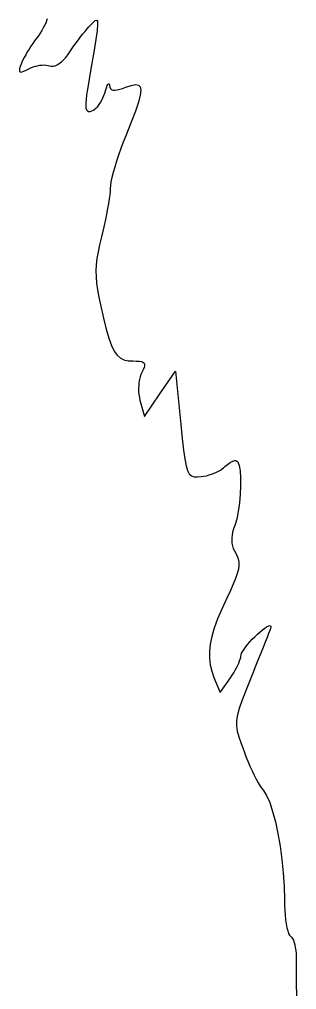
# Model space of a CAD drawing. Header units: millimetres. Extents: x 0 to 1242, y -2208 to 0.
# Drawn here: x 366.4 to 411, y -780.1 to -624.1 of the extents above; entities that cross this region are included whole.
import ezdxf

# ---------------------------------------------------------------- set-up
doc = ezdxf.new("R2010")
doc.units = ezdxf.units.MM
doc.layers.get('0').update_dxf_attribs({"linetype": 'CONTINUOUS'})

msp = doc.modelspace()

# ---------------------------------------------------------------- linework, layer by layer
for p, q in [((370.462625, -625.06025), (370.249184, -625.464696)), ((370.645856, -624.674344), (370.462625, -625.06025)), ((370.795043, -624.314622), (370.645856, -624.674344)), ((370.906352, -623.988728), (370.795043, -624.314622)), ((377.288152, -625.62512), (377.585379, -625.29023)), ((377.585379, -625.29023), (377.849, -625.013)), ((377.849, -625.013), (378.277153, -624.579221)), ((378.277153, -624.579221), (378.608304, -624.280448)), ((378.608304, -624.280448), (378.838991, -624.188627)), ((378.838991, -624.188627), (378.965752, -624.375704)), ((378.985125, -624.913625), (378.893648, -625.874336)), ((378.965752, -624.375704), (378.985125, -624.913625)), ((369.465941, -626.712834), (369.17, -627.115)), ((369.747008, -626.298632), (369.465941, -626.712834)), ((370.009367, -625.880038), (369.747008, -626.298632)), ((370.249184, -625.464696), (370.009367, -625.880038)), ((375.902264, -627.36128), (376.264375, -626.88575)), ((376.264375, -626.88575), (376.620696, -626.43188)), ((376.620696, -626.43188), (376.964273, -626.00867)), ((376.964273, -626.00867), (377.288152, -625.62512)), ((378.893648, -625.874336), (378.687859, -627.329783)), ((368.258606, -628.407445), (367.966032, -628.8646)), ((368.560264, -627.95764), (368.258606, -628.407445)), ((368.865798, -627.523915), (368.560264, -627.95764)), ((369.17, -627.115), (368.865798, -627.523915)), ((374.850731, -628.82783), (375.188488, -628.34132)), ((375.188488, -628.34132), (375.541317, -627.84947)), ((375.541317, -627.84947), (375.902264, -627.36128)), ((378.687859, -627.329783), (378.364296, -629.351912)), ((367.428968, -629.76604), (367.194894, -630.192865)), ((367.68775, -629.320375), (367.428968, -629.76604)), ((367.966032, -628.8646), (367.68775, -629.320375)), ((373.858368, -630.208144), (374.201211, -629.778453)), ((374.201211, -629.778453), (374.535, -629.3)), ((374.535, -629.3), (374.850731, -628.82783)), ((378.364296, -629.351912), (377.919497, -632.012669)), ((366.552804, -631.679294), (366.461232, -632.005752)), ((366.693, -631.273), (366.552804, -631.679294)), ((366.821702, -630.955075), (366.693, -631.273)), ((366.990736, -630.59212), (366.821702, -630.955075)), ((367.194894, -630.192865), (366.990736, -630.59212)), ((368.623488, -631.733488), (368.983272, -631.620542)), ((368.983272, -631.620542), (369.349104, -631.531464)), ((369.349104, -631.531464), (369.714, -631.46725)), ((369.714, -631.46725), (370.070976, -631.428896)), ((370.070976, -631.428896), (370.413048, -631.417398)), ((370.413048, -631.417398), (370.733232, -631.433752)), ((370.733232, -631.433752), (371.024544, -631.478954)), ((371.024544, -631.478954), (371.28, -631.554)), ((371.28, -631.554), (371.548179, -631.615277)), ((371.548179, -631.615277), (371.839992, -631.605376)), ((371.839992, -631.605376), (372.151353, -631.527099)), ((372.151353, -631.527099), (372.478176, -631.383248)), ((372.478176, -631.383248), (372.816375, -631.176625)), ((372.816375, -631.176625), (373.161864, -630.910032)), ((373.161864, -630.910032), (373.510557, -630.586271)), ((373.510557, -630.586271), (373.858368, -630.208144)), ((366.461232, -632.005752), (366.422208, -632.254738)), ((366.422208, -632.254738), (366.439656, -632.428616)), ((366.439656, -632.428616), (366.5175, -632.52975)), ((366.5175, -632.52975), (366.659664, -632.560504)), ((366.659664, -632.560504), (366.870072, -632.523242)), ((366.870072, -632.523242), (367.152648, -632.420328)), ((367.152648, -632.420328), (367.511316, -632.254126)), ((367.511316, -632.254126), (367.95, -632.027)), ((367.95, -632.027), (368.276736, -631.869306)), ((368.276736, -631.869306), (368.623488, -631.733488)), ((377.919497, -632.012669), (377.35, -635.384)), ((380.44493, -634.950904), (380.5418, -634.732848)), ((380.5418, -634.732848), (380.63075, -634.5725)), ((380.63075, -634.5725), (380.71016, -634.472392)), ((380.71016, -634.472392), (380.77841, -634.435056)), ((380.77841, -634.435056), (380.83388, -634.463024)), ((380.83388, -634.463024), (380.87495, -634.558828)), ((380.87495, -634.558828), (380.9, -634.725)), ((380.9, -634.725), (380.941507, -634.967627)), ((383.5, -635), (384.37237, -634.705543)), ((384.37237, -634.705543), (385.05088, -634.577184)), ((385.05088, -634.577184), (385.53553, -634.642241)), ((385.53553, -634.642241), (385.82632, -634.928032)), ((377.216098, -636.230798), (377.123824, -636.946064)), ((377.35, -635.384), (377.216098, -636.230798)), ((379.838832, -636.714), (379.995289, -636.32411)), ((379.995289, -636.32411), (380.123, -635.926)), ((380.123, -635.926), (380.23391, -635.550012)), ((380.23391, -635.550012), (380.34176, -635.224136)), ((380.34176, -635.224136), (380.44493, -634.950904)), ((380.941507, -634.967627), (381.024096, -635.161696)), ((381.024096, -635.161696), (381.150569, -635.307489)), ((381.150569, -635.307489), (381.323728, -635.405288)), ((381.323728, -635.405288), (381.546375, -635.455375)), ((381.546375, -635.455375), (381.821312, -635.458032)), ((381.821312, -635.458032), (382.151341, -635.413541)), ((382.151341, -635.413541), (382.539264, -635.322184)), ((382.539264, -635.322184), (382.987883, -635.184243)), ((382.987883, -635.184243), (383.5, -635)), ((385.82632, -636.271088), (385.53553, -637.382989)), ((385.82632, -634.928032), (385.92325, -635.461875)), ((385.92325, -635.461875), (385.82632, -636.271088)), ((377.074726, -637.537106), (377.070352, -638.011232)), ((377.123824, -636.946064), (377.074726, -637.537106)), ((379.011824, -638.07016), (379.240125, -637.77375)), ((379.240125, -637.77375), (379.456936, -637.44488)), ((379.456936, -637.44488), (379.657943, -637.08961)), ((379.657943, -637.08961), (379.838832, -636.714)), ((385.53553, -637.382989), (385.05088, -638.824896)), ((377.070352, -638.011232), (377.11225, -638.37575)), ((377.11225, -638.37575), (377.201968, -638.637968)), ((377.201968, -638.637968), (377.341054, -638.805194)), ((377.341054, -638.805194), (377.531056, -638.884736)), ((377.531056, -638.884736), (377.773522, -638.883902)), ((377.773522, -638.883902), (378.07, -638.81)), ((378.07, -638.81), (378.301121, -638.70403)), ((378.301121, -638.70403), (378.538008, -638.54136)), ((378.538008, -638.54136), (378.776347, -638.32805)), ((378.776347, -638.32805), (379.011824, -638.07016)), ((385.05088, -638.824896), (384.37237, -640.624127)), ((384.37237, -640.624127), (383.5, -642.808)), ((383.095875, -643.832958), (382.712, -644.865584)), ((383.5, -642.808), (383.095875, -643.832958)), ((382.712, -644.865584), (382.353625, -645.888106)), ((382.026, -646.882752), (381.734375, -647.83175)), ((382.353625, -645.888106), (382.026, -646.882752)), ((381.484, -648.717328), (381.280125, -649.521714)), ((381.734375, -647.83175), (381.484, -648.717328)), ((381.128, -650.227136), (381.032875, -650.815822)), ((381.280125, -649.521714), (381.128, -650.227136)), ((380.981649, -651.715089), (380.928552, -652.277472)), ((381, -651.27), (380.981649, -651.715089)), ((381.032875, -650.815822), (381, -651.27)), ((380.843643, -652.940823), (380.729856, -653.688816)), ((380.928552, -652.277472), (380.843643, -652.940823)), ((380.590125, -654.505125), (380.427384, -655.373424)), ((380.729856, -653.688816), (380.590125, -654.505125)), ((380.244567, -656.277387), (380.044608, -657.200688)), ((380.427384, -655.373424), (380.244567, -656.277387)), ((379.830441, -658.127001), (379.605, -659.04)), ((380.044608, -657.200688), (379.830441, -658.127001)), ((379.605, -659.04), (379.296433, -660.308512)), ((379.296433, -660.308512), (379.053824, -661.460096)), ((378.876711, -662.524224), (378.764632, -663.530368)), ((379.053824, -661.460096), (378.876711, -662.524224)), ((378.764632, -663.530368), (378.717125, -664.508)), ((378.717125, -664.508), (378.733728, -665.486592)), ((378.733728, -665.486592), (378.813979, -666.495616)), ((378.813979, -666.495616), (378.957416, -667.564544)), ((378.957416, -667.564544), (379.163577, -668.722848)), ((379.163577, -668.722848), (379.432, -670)), ((379.432, -670), (379.921752, -672.134278)), ((379.921752, -672.134278), (380.369936, -673.910464)), ((380.369936, -673.910464), (380.794744, -675.359986)), ((380.794744, -675.359986), (381.214368, -676.514272)), ((381.214368, -676.514272), (381.647, -677.40475)), ((381.647, -677.40475), (382.110832, -678.062848)), ((382.110832, -678.062848), (382.624056, -678.519994)), ((382.624056, -678.519994), (383.204864, -678.807616)), ((383.204864, -678.807616), (383.871448, -678.957142)), ((383.871448, -678.957142), (384.642, -679)), ((384.642, -679), (385.2035, -679.00957)), ((385.2035, -679.00957), (385.65988, -679.04224)), ((385.65988, -679.04224), (386.01576, -679.10395)), ((386.01576, -679.10395), (386.27576, -679.20064)), ((386.27576, -679.20064), (386.4445, -679.33825)), ((386.4445, -679.33825), (386.5266, -679.52272)), ((386.52668, -679.75999), (386.44936, -680.056)), ((386.5266, -679.52272), (386.52668, -679.75999)), ((385.805312, -681.5652), (385.706393, -681.989965)), ((385.930379, -681.181415), (385.805312, -681.5652)), ((386.081, -680.848), (385.930379, -681.181415)), ((386.29926, -680.41669), (386.081, -680.848)), ((386.44936, -680.056), (386.29926, -680.41669)), ((389, -684.282), (391.5, -680.618)), ((391.5, -680.618), (392.363, -689.229)), ((385.589375, -682.924875), (385.572464, -683.41624)), ((385.634216, -682.44632), (385.589375, -682.924875)), ((385.706393, -681.989965), (385.634216, -682.44632)), ((385.572464, -683.41624), (385.584077, -683.911025)), ((385.584077, -683.911025), (385.624808, -684.39984)), ((385.624808, -684.39984), (385.695251, -684.873295)), ((386.5, -687.947), (389, -684.282)), ((385.695251, -684.873295), (385.796, -685.322)), ((385.796, -685.322), (386.5, -687.947)), ((392.363, -689.229), (392.59452, -691.490151)), ((392.59452, -691.490151), (392.80048, -693.314568)), ((392.80048, -693.314568), (392.99858, -694.747197)), ((392.99858, -694.747197), (393.20652, -695.832984)), ((399.64608, -695.79488), (399.861215, -695.628425)), ((399.861215, -695.628425), (400.0786, -695.47628)), ((400.0786, -695.47628), (400.294125, -695.340875)), ((400.294125, -695.340875), (400.50368, -695.22464)), ((400.50368, -695.22464), (400.703155, -695.130005)), ((400.703155, -695.130005), (400.88844, -695.0594)), ((400.88844, -695.0594), (401.055425, -695.015255)), ((401.055425, -695.015255), (401.2, -695)), ((401.2, -695), (401.500808, -695.209026)), ((401.500808, -695.209026), (401.727264, -695.789728)), ((393.20652, -695.832984), (393.442, -696.616875)), ((393.442, -696.616875), (393.72272, -697.143816)), ((393.72272, -697.143816), (394.06638, -697.458753)), ((397.30688, -697.203848), (397.706125, -697.057375)), ((397.706125, -697.057375), (398.08452, -696.895992)), ((398.08452, -696.895992), (398.434535, -696.722681)), ((398.434535, -696.722681), (398.74864, -696.540424)), ((398.74864, -696.540424), (399.019305, -696.352203)), ((399.019305, -696.352203), (399.239, -696.161)), ((399.239, -696.161), (399.437305, -695.973215)), ((399.437305, -695.973215), (399.64608, -695.79488)), ((401.727264, -695.789728), (401.880616, -696.672542)), ((401.880616, -696.672542), (401.962112, -697.787904)), ((394.06638, -697.458753), (394.49068, -697.606632)), ((394.49068, -697.606632), (395.01332, -697.632399)), ((395.01332, -697.632399), (395.652, -697.581)), ((395.652, -697.581), (396.059345, -697.523987)), ((396.059345, -697.523987), (396.47596, -697.440136)), ((396.47596, -697.440136), (396.894315, -697.332429)), ((396.894315, -697.332429), (397.30688, -697.203848)), ((401.962112, -697.787904), (401.973, -699.06625)), ((401.973, -699.06625), (401.914528, -700.438016)), ((401.787944, -701.833638), (401.594496, -703.183552)), ((401.914528, -700.438016), (401.787944, -701.833638)), ((401.594496, -703.183552), (401.335432, -704.418194)), ((401.335432, -704.418194), (401.012, -705.468)), ((400.688128, -706.502512), (400.593032, -706.984338)), ((400.827816, -705.997874), (400.688128, -706.502512)), ((401.012, -705.468), (400.827816, -705.997874)), ((400.542624, -707.445776), (400.537, -707.88925)), ((400.537, -707.88925), (400.576256, -708.317184)), ((400.593032, -706.984338), (400.542624, -707.445776)), ((400.576256, -708.317184), (400.660488, -708.732002)), ((400.660488, -708.732002), (400.789792, -709.136128)), ((400.789792, -709.136128), (400.964264, -709.531986)), ((400.964264, -709.531986), (401.184, -709.922)), ((401.184, -709.922), (401.428753, -710.372503)), ((401.428753, -710.372503), (401.597144, -710.833464)), ((401.597144, -710.833464), (401.685471, -711.323561)), ((401.607125, -712.465875), (401.433048, -713.155448)), ((401.690032, -711.861472), (401.607125, -712.465875)), ((401.685471, -711.323561), (401.690032, -711.861472)), ((401.164099, -713.948869), (400.796576, -714.864816)), ((401.433048, -713.155448), (401.164099, -713.948869)), ((400.796576, -714.864816), (400.326777, -715.921967)), ((399.751, -717.139), (398.938664, -718.885252)), ((400.326777, -715.921967), (399.751, -717.139)), ((398.938664, -718.885252), (398.269032, -720.477136)), ((398.269032, -720.477136), (397.739068, -721.933444)), ((397.739068, -721.933444), (397.345736, -723.272968)), ((405.494624, -722.212448), (405.847181, -721.949957)), ((405.847181, -721.949957), (406.151792, -721.751744)), ((406.151792, -721.751744), (406.404875, -721.619375)), ((406.404875, -721.619375), (406.602848, -721.554416)), ((406.602848, -721.554416), (406.742129, -721.558433)), ((406.772, -722), (406.647299, -722.331721)), ((406.742129, -721.558433), (406.819136, -721.632992)), ((406.830287, -721.779659), (406.772, -722)), ((406.819136, -721.632992), (406.830287, -721.779659)), ((397.345736, -723.272968), (397.086, -724.5145)), ((403.821568, -723.744896), (404.230011, -723.330557)), ((404.230011, -723.330557), (404.66, -722.924)), ((404.66, -722.924), (405.097703, -722.537651)), ((405.097703, -722.537651), (405.494624, -722.212448)), ((406.213973, -723.448307), (405.919136, -724.198384)), ((406.458992, -722.820288), (406.213973, -723.448307)), ((406.647299, -722.331721), (406.458992, -722.820288)), ((397.086, -724.5145), (396.956824, -725.676832)), ((402.514976, -725.332112), (402.781375, -724.960625)), ((402.781375, -724.960625), (403.091664, -724.567328)), ((403.091664, -724.567328), (403.440257, -724.159619)), ((403.440257, -724.159619), (403.821568, -723.744896)), ((405.581375, -725.053125), (405.207584, -725.995136)), ((405.919136, -724.198384), (405.581375, -725.053125)), ((396.956824, -725.676832), (396.955172, -726.778756)), ((396.955172, -726.778756), (397.078008, -727.839064)), ((401.914552, -726.921768), (401.978054, -726.661711)), ((401.978054, -726.661711), (402, -726.452)), ((402, -726.452), (402.034979, -726.241733)), ((402.034979, -726.241733), (402.136192, -725.980064)), ((402.136192, -725.980064), (402.298053, -725.674391)), ((402.298053, -725.674391), (402.514976, -725.332112)), ((405.207584, -725.995136), (404.804657, -727.007023)), ((397.078008, -727.839064), (397.322296, -728.876548)), ((401.096342, -728.721253), (401.315064, -728.319176)), ((401.315064, -728.319176), (401.50975, -727.930875)), ((401.50975, -727.930875), (401.676896, -727.563664)), ((401.676896, -727.563664), (401.812998, -727.224857)), ((401.812998, -727.224857), (401.914552, -726.921768)), ((404.379488, -728.071392), (403.938971, -729.170849)), ((404.804657, -727.007023), (404.379488, -728.071392)), ((397.322296, -728.876548), (397.685, -729.91)), ((397.685, -729.91), (398.662, -732.32)), ((398.662, -732.32), (400.331, -729.937)), ((400.331, -729.937), (400.600806, -729.537479)), ((400.600806, -729.537479), (400.857088, -729.129792)), ((400.857088, -729.129792), (401.096342, -728.721253)), ((403.938971, -729.170849), (403.49, -730.288)), ((403.49, -730.288), (402.752411, -732.129317)), ((402.752411, -732.129317), (402.172568, -733.634016)), ((402.172568, -733.634016), (401.744657, -734.870719)), ((401.462864, -735.908048), (401.321375, -736.814625)), ((401.744657, -734.870719), (401.462864, -735.908048)), ((401.321375, -736.814625), (401.314376, -737.659072)), ((401.314376, -737.659072), (401.436053, -738.510011)), ((401.436053, -738.510011), (401.680592, -739.436064)), ((401.680592, -739.436064), (402.042179, -740.505853)), ((402.042179, -740.505853), (402.515, -741.788)), ((402.515, -741.788), (402.817031, -742.570181)), ((402.817031, -742.570181), (403.138568, -743.353328)), ((403.138568, -743.353328), (403.473077, -744.124247)), ((403.473077, -744.124247), (403.814024, -744.869744)), ((403.814024, -744.869744), (404.154875, -745.576625)), ((404.154875, -745.576625), (404.489096, -746.231696)), ((404.489096, -746.231696), (404.810153, -746.821763)), ((404.810153, -746.821763), (405.111512, -747.333632)), ((405.111512, -747.333632), (405.386639, -747.754109)), ((405.386639, -747.754109), (405.629, -748.07)), ((405.629, -748.07), (406.139404, -748.855549)), ((406.139404, -748.855549), (406.636992, -749.989032)), ((406.636992, -749.989032), (407.112128, -751.420403)), ((407.112128, -751.420403), (407.555176, -753.099616)), ((407.555176, -753.099616), (407.9565, -754.976625)), ((407.9565, -754.976625), (408.306464, -757.001384)), ((408.306464, -757.001384), (408.595432, -759.123847)), ((408.595432, -759.123847), (408.813768, -761.293968)), ((408.813768, -761.293968), (408.951836, -763.461701)), ((408.951836, -763.461701), (409, -765.577)), ((409, -765.577), (409.013091, -766.442708)), ((409.013091, -766.442708), (409.050968, -767.280744)), ((409.050968, -767.280744), (409.111537, -768.078676)), ((409.111537, -768.078676), (409.192704, -768.824072)), ((409.192704, -768.824072), (409.292375, -769.5045)), ((409.292375, -769.5045), (409.408456, -770.107528)), ((409.408456, -770.107528), (409.538853, -770.620724)), ((409.538853, -770.620724), (409.681472, -771.031656)), ((409.681472, -771.031656), (409.834219, -771.327892)), ((409.834219, -771.327892), (409.995, -771.497)), ((409.995, -771.497), (410.154466, -771.638347)), ((410.154466, -771.638347), (410.303408, -771.854256)), ((410.303408, -771.854256), (410.439942, -772.136729)), ((410.439942, -772.136729), (410.562184, -772.477768)), ((410.562184, -772.477768), (410.66825, -772.869375)), ((410.66825, -772.869375), (410.756256, -773.303552)), ((410.756256, -773.303552), (410.824318, -773.772301)), ((410.824318, -773.772301), (410.870552, -774.267624)), ((410.870552, -774.267624), (410.893074, -774.781523)), ((410.893074, -774.781523), (410.89, -775.306)), ((410.89, -775.306), (410.882932, -776.088657)), ((410.882932, -776.088657), (410.893336, -777.349616)), ((410.893336, -777.349616), (410.920024, -779.039659)), ((410.920024, -779.039659), (410.961808, -781.109568))]:
    msp.add_line(p, q)

doc.saveas('drawing.dxf')
